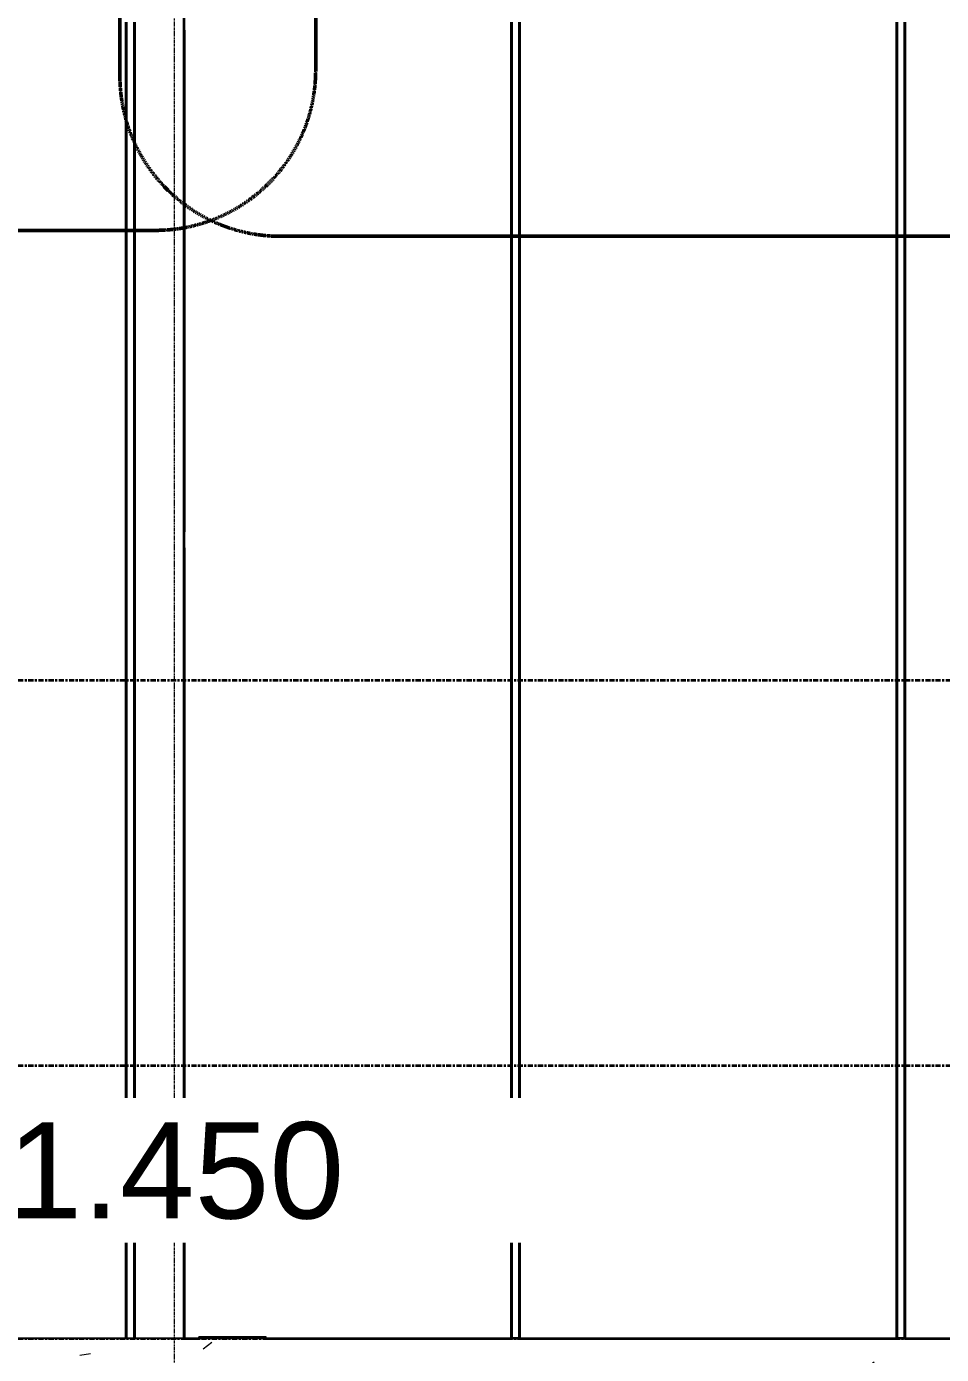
# Model space of a CAD drawing. Header units: millimetres. Extents: x -153298 to 620751, y -313239 to 250031.
# Drawn here: x 7958 to 10808, y -309665 to -305529 of the extents above; entities that cross this region are included whole.
import ezdxf

# ---------------------------------------------------------------- set-up
doc = ezdxf.new("R2010")
doc.units = ezdxf.units.MM
for name, pattern in [('Centre', [31.75, 6.35, -4.7625, 15.875, -4.7625]), ('DPA_Grid _ Level 100', [10, 5.5, -1.6, 1.3, -1.6]), ('DPA_Hidden 50', [3, 2, -1])]:
    doc.linetypes.add(name, pattern=pattern)
for name, color, linetype, lineweight in [('A-ANNO-SYMB', 3, 'Continuous', 9), ('A-DETL-GENF', 2, 'Continuous', 35), ('A-FLOR-E', 2, 'Continuous', 35), ('A-FLOR-FNSH', 2, 'Continuous', 70), ('A-FLOR-LEVL', 3, 'Continuous', 35), ('A-FLOR-PATT', 1, 'Continuous', 70), ('A-GENM', 1, 'Continuous', 9), ('E-ELEC-FIXT', 2, 'Continuous', 35), ('G-ANNO-SPOR', 3, 'Continuous', 9), ('I-WALL-E', 2, 'Continuous', 35), ('P-SANR-FIXT', 2, 'Continuous', 35), ('S-GRID', 1, 'Continuous', 0), ('S-STRS-E', 1, 'Continuous', 25), ('WALL-E', 2, 'Continuous', 35)]:
    doc.layers.add(name, color=color, linetype=linetype, lineweight=lineweight)
doc.styles.add('Arial_2', font='arial.ttf', dxfattribs={"height": 3})

# ---------------------------------------------------------------- blocks, each defined once
blk = doc.blocks.new('ACM_EARTH INSPECTION PIT - ACM_EARTH INSPECTION PIT-V443-2140-01 ENTRANCE 1 ELEVATION 2')
at = {"layer": 'E-ELEC-FIXT', "color": 250, "lineweight": 20}
for p, q in [((-16227, 101450), (-15917, 101450)), ((-16176.6, 101450), (-16227, 101450)), ((-16176.6, 101455), (-15966.6, 101455)), ((-15966.6, 101455), (-16176.6, 101455)), ((-16176.6, 101455), (-16176.6, 101450)), ((-16176.6, 101450), (-16176.6, 101455)), ((-16072, 101455), (-16087.5, 101455)), ((-16087.5, 101455), (-16072, 101455)), ((-16072, 101455), (-16056.6, 101455)), ((-16056.6, 101455), (-16072, 101455)), ((-15966.6, 101450), (-15966.6, 101455)), ((-15966.6, 101450), (-15966.6, 101455)), ((-15917, 101450), (-15966.6, 101450))]:
    blk.add_line(p, q, dxfattribs=at)
blk = doc.blocks.new('PPL-C-AECM-1-PP19-EE-M3-0001_rvt-2-2140-01 ENTRANCE 1 ELEVATION 2')
at = {"layer": 'E-ELEC-FIXT', "color": 250, "lineweight": 20}
blk.add_blockref('ACM_EARTH INSPECTION PIT - ACM_EARTH INSPECTION PIT-V443-2140-01 ENTRANCE 1 ELEVATION 2', (0, 0), dxfattribs=at)
blk = doc.blocks.new('PPL-C-AECM-1-PP19-EE-M3-0001_rvt-3-2140-01 ENTRANCE 1 ELEVATION 2')
at = {"layer": 'E-ELEC-FIXT', "color": 250, "lineweight": 20}
blk.add_blockref('ACM_EARTH INSPECTION PIT - ACM_EARTH INSPECTION PIT-V443-2140-01 ENTRANCE 1 ELEVATION 2', (0, 0), dxfattribs=at)
blk = doc.blocks.new('PB-DRAIN-SCUPPER-GENC-300 - 300W X 200D-17300311-2140-01 ENTRANCE 1 ELEVATION 2')
at = {"layer": 'P-SANR-FIXT', "lineweight": 9}
for p, q in [((-18985.3, 101450), (-16176.6, 101450)), ((-18985.3, 101450), (-16176.6, 101450)), ((-16377, 101450), (-16402, 101450)), ((-16402, 101450), (-16377, 101450)), ((-16176.6, 101450), (-16222, 101450)), ((-16222, 101450), (-16176.6, 101450)), ((-15966.6, 101450), (-12801.5, 101450)), ((-12801.5, 101450), (-15966.6, 101450)), ((-15966.6, 101450), (-12801.5, 101450)), ((-15966.6, 101450), (-12801.5, 101450))]:
    blk.add_line(p, q, dxfattribs=at)
blk = doc.blocks.new('DPA_GM-Stoplogs Line Based - Line Based-17901741-2140-01 ENTRANCE 1 ELEVATION 2')
at = {"layer": 'A-GENM'}
for p, q in [((-16222, 101560), (-16222, 101550)), ((-16222, 101550), (-16222, 101560))]:
    blk.add_line(p, q, dxfattribs=at)
blk = doc.blocks.new('DPA_AN_Callout - DPA_AN_Callout-15497441-2140-01 ENTRANCE 1 ELEVATION 2')
at = {"layer": 'A-DETL-GENF', "linetype": 'DPA_Hidden 50', "lineweight": 50}
for p, q in [((-16422, 105382.9), (-16422, 113739.9)), ((-12950.9, 104882.9), (-15922, 104882.9))]:
    blk.add_line(p, q, dxfattribs=at)
blk.add_arc((-15922, 105382.9), 500, 180, 270, dxfattribs=at)

msp = doc.modelspace()

# ---------------------------------------------------------------- hatches: boundary and pattern name
at = {"layer": 'A-FLOR-PATT', "lineweight": 9}
h = msp.add_hatch(dxfattribs=at)
h.set_pattern_fill('FP_14', color=256, style=0, pattern_type=2)
h.set_pattern_definition([(50, (12577.36, -411064.7), (728.7365, -63.7558), [76.2, -838.2]), (355, (12577.36, -411064.7), (-140.9716, 764.2276), [60.96, -670.56]), (100.451, (12638.1, -411070), (587.77, 700.4668), [64.76, -712.36]), (46.184, (12577.4, -410861.5), (1084.316, -168.171), [114.3, -1257.3]), (96.636, (12667.7, -410875.5), (949.61, 989.71), [97.14, -1068.54]), (351.184, (12577.4, -410861.5), (949.62, 989.701), [91.44, -1005.84]), (21, (12678.96, -410912.3), (606.458, -409.0606), [76.2, -838.2]), (326, (12678.96, -410912.3), (247.2083, 736.753), [60.96, -670.56]), (71.451, (12729.5, -410946.4), (853.6683, 327.6855), [64.76, -712.36]), (37.5, (12577.36, -411064.7), (12.3547, 338.2201), [33.528, -628.904, 33.528, -647.192, -673.1]), (37.5, (12577.36, -411064.7), (12.3547, 338.2201), [-1343.152, 33.528, -639.572]), (7.5, (12577.36, -411064.7), (267.2789, 400.7221), [33.528, -354.584, 33.528, -613.664, -256.54]), (7.5, (12577.36, -411064.7), (267.2789, 400.7221), [-1035.304, 33.528, -223.012]), (327.5, (12350.8, -411064.7), (542.3633, -22.91534), [33.528, -220.472, 33.528, -758.952, -1051.56]), (327.5, (12350.8, -411064.7), (542.3633, -22.91534), [-1046.48, 33.528, -1018.032]), (317.5, (12249.2, -411064.7), (592.517, 101.707), [33.528, -296.672, 33.528, -492.76, -746.76]), (317.5, (12249.2, -411064.7), (592.517, 101.707), [-856.488, 33.528, -713.232])])
h.paths.add_polyline_path([(10893.4921, -309714.7103), (17145.5672, -309714.7103), (17145.5672, -309614.7103), (4908.6032, -309614.7103), (4908.6032, -309714.7103), (10751.5722, -309714.7103)])

# ---------------------------------------------------------------- linework, layer by layer
at = {"layer": 'A-ANNO-SYMB', "linetype": 'DPA_Hidden 50', "lineweight": 50}
for p, q in [((8858.9387, -305663.4811), (8858.9387, -296351.0671)), ((6192.5928, -306163.4811), (8358.9387, -306163.4811))]:
    msp.add_line(p, q, dxfattribs=at)
msp.add_arc((8358.9387, -305663.4811), 500, 270, 0, dxfattribs=at)
at = {"layer": 'A-FLOR-E'}
for p, q in [((8449.1524, -305539.493), (8449.1524, -305564.7103)), ((8449.1524, -305539.493), (8449.1524, -305564.7103)), ((8449.1524, -309614.7103), (8449.1524, -309514.7103)), ((8449.1524, -309514.7103), (8449.1524, -309614.7103))]:
    msp.add_line(p, q, dxfattribs=at)
at = {"layer": 'A-FLOR-FNSH', "color": 7, "lineweight": 25}
msp.add_line((17145.5672, -309614.7103), (4908.6032, -309614.7103), dxfattribs=at)
at = {"layer": 'A-FLOR-LEVL', "linetype": 'Centre'}
for p, q in [((-6493.6229, -307564.7103), (36480.0979, -307564.7103)), ((-6493.6229, -308764.7103), (36480.0979, -308764.7103)), ((-6493.6229, -309614.7103), (36741.898, -309614.7103))]:
    msp.add_line(p, q, dxfattribs=at)
at = {"layer": 'I-WALL-E'}
for p, q in [((8269.1524, -309614.7103), (8269.1524, -305514.7103)), ((8269.1524, -305514.7103), (8269.1524, -309614.7103)), ((8294.1524, -305514.7103), (8294.1524, -309614.7103)), ((8294.1524, -309614.7103), (8294.1524, -305514.7103)), ((9469.1524, -309614.7103), (9469.1524, -305514.7103)), ((9469.1524, -305514.7103), (9469.1524, -309614.7103)), ((9494.1524, -305514.7103), (9494.1524, -309614.7103)), ((9494.1524, -309614.7103), (9494.1524, -305514.7103)), ((10669.1524, -309614.7103), (10669.1524, -305514.7103)), ((10669.1524, -305514.7103), (10669.1524, -309614.7103)), ((10694.1524, -305514.7103), (10694.1524, -309614.7103)), ((10694.1524, -309614.7103), (10694.1524, -305514.7103)), ((8449.1524, -307102.1881), (8449.1524, -305539.493)), ((8449.1524, -305539.493), (8449.1524, -307102.1881)), ((8449.1524, -308714.7967), (8449.1524, -307152.1017)), ((8449.1524, -307152.1017), (8449.1524, -308714.7967)), ((8449.1524, -308714.7967), (8449.1524, -307152.1017)), ((8449.1524, -307564.7103), (8449.1524, -308714.7967)), ((8449.1524, -308714.7967), (8449.1524, -307564.7103)), ((8449.1524, -309614.7103), (8449.1524, -308765.655)), ((8449.1524, -308765.655), (8449.1524, -309614.7103)), ((8449.1524, -308765.655), (8449.1524, -309514.7103)), ((8449.1524, -309514.7103), (8449.1524, -308765.655)), ((8449.1524, -309214.7103), (8449.1524, -308765.655)), ((8449.1524, -309514.7103), (8449.1524, -308914.7103)), ((8449.1524, -308914.7103), (8449.1524, -309514.7103)), ((8449.1524, -309614.7103), (8494.616, -309614.7103)), ((8704.616, -309614.7103), (9469.1524, -309614.7103)), ((9494.1524, -309614.7103), (9469.1524, -309614.7103)), ((9494.1524, -309614.7103), (10669.1524, -309614.7103)), ((10694.1524, -309614.7103), (10669.1524, -309614.7103)), ((10694.1524, -309614.7103), (11819.1524, -309614.7103))]:
    msp.add_line(p, q, dxfattribs=at)
at = {"layer": 'S-GRID', "linetype": 'DPA_Grid _ Level 100'}
msp.add_line((8419.1552, -312338.9018), (8419.1552, -291368.6646), dxfattribs=at)
at = {"layer": 'S-STRS-E'}
for p, q in [((8449.1524, -305493.5993), (8449.1524, -305528.5993)), ((8449.1524, -305528.5993), (8449.1524, -305667.0393)), ((8449.1524, -305672.778), (8449.1524, -305707.778)), ((8449.1524, -305672.778), (8449.1524, -305675.278)), ((8449.1524, -305672.778), (8449.1524, -305675.278)), ((8449.1524, -305672.778), (8449.1524, -305675.278)), ((8449.1524, -305672.778), (8449.1524, -305675.278)), ((8449.1524, -305672.778), (8449.1524, -305675.278)), ((8449.1524, -305672.778), (8449.1524, -305677.778)), ((8449.1524, -305677.778), (8449.1524, -305687.778)), ((8449.1524, -305677.778), (8449.1524, -305697.778)), ((8449.1524, -305678.278), (8449.1524, -305687.278)), ((8449.1524, -305687.278), (8449.1524, -305690.778)), ((8449.1524, -305687.778), (8449.1524, -305690.278)), ((8449.1524, -305707.778), (8449.1524, -305846.218)), ((8449.1524, -305851.9568), (8449.1524, -305886.9568)), ((8449.1524, -305851.9568), (8449.1524, -305854.4568)), ((8449.1524, -305851.9568), (8449.1524, -305854.4568)), ((8449.1524, -305851.9568), (8449.1524, -305854.4568)), ((8449.1524, -305851.9568), (8449.1524, -305854.4568)), ((8449.1524, -305851.9568), (8449.1524, -305854.4568)), ((8449.1524, -305851.9568), (8449.1524, -305856.9568)), ((8449.1524, -305856.9568), (8449.1524, -305866.9568)), ((8449.1524, -305856.9568), (8449.1524, -305876.9568)), ((8449.1524, -305857.4568), (8449.1524, -305866.4568)), ((8449.1524, -305866.4568), (8449.1524, -305869.9568)), ((8449.1524, -305866.9568), (8449.1524, -305869.4568)), ((8449.1524, -305886.9568), (8449.1524, -306025.3968)), ((8449.1524, -306031.1355), (8449.1524, -306066.1355)), ((8449.1524, -306031.1355), (8449.1524, -306033.6355)), ((8449.1524, -306031.1355), (8449.1524, -306033.6355)), ((8449.1524, -306031.1355), (8449.1524, -306033.6355)), ((8449.1524, -306031.1355), (8449.1524, -306033.6355)), ((8449.1524, -306031.1355), (8449.1524, -306033.6355)), ((8449.1524, -306031.1355), (8449.1524, -306036.1355)), ((8449.1524, -306036.1355), (8449.1524, -306046.1355)), ((8449.1524, -306036.1355), (8449.1524, -306056.1355)), ((8449.1524, -306036.6355), (8449.1524, -306045.6355)), ((8449.1524, -306045.6355), (8449.1524, -306049.1355)), ((8449.1524, -306046.1355), (8449.1524, -306048.6355)), ((8449.1524, -306066.1355), (8449.1524, -306204.5755)), ((8449.1524, -306210.3143), (8449.1524, -306212.8143)), ((8449.1524, -306210.3143), (8449.1524, -306212.8143)), ((8449.1524, -306210.3143), (8449.1524, -306212.8143)), ((8449.1524, -306210.3143), (8449.1524, -306212.8143)), ((8449.1524, -306210.3143), (8449.1524, -306212.8143)), ((8449.1524, -306210.3143), (8449.1524, -306215.3143)), ((8449.1524, -306245.3143), (8449.1524, -306210.3143)), ((8449.1524, -306215.3143), (8449.1524, -306225.3143)), ((8449.1524, -306215.3143), (8449.1524, -306235.3143)), ((8449.1524, -306224.8143), (8449.1524, -306215.8143)), ((8449.1524, -306228.3143), (8449.1524, -306224.8143)), ((8449.1524, -306225.3143), (8449.1524, -306227.8143)), ((8449.1524, -306245.3143), (8449.1524, -306383.7543)), ((8449.1524, -306424.493), (8449.1524, -306389.493)), ((8449.1524, -306424.493), (8449.1524, -306389.493)), ((8449.1524, -308037.1017), (8449.1524, -308002.1017)), ((8449.1524, -308002.1017), (8449.1524, -308004.6017)), ((8449.1524, -308002.1017), (8449.1524, -308004.6017)), ((8449.1524, -308002.1017), (8449.1524, -308004.6017)), ((8449.1524, -308002.1017), (8449.1524, -308004.6017)), ((8449.1524, -308002.1017), (8449.1524, -308004.6017)), ((8449.1524, -308007.1017), (8449.1524, -308017.1017)), ((8449.1524, -308007.1017), (8449.1524, -308027.1017)), ((8449.1524, -308017.1017), (8449.1524, -308019.6017)), ((8449.1524, -308037.1017), (8449.1524, -308175.5417)), ((8449.1524, -308181.2804), (8449.1524, -308216.2804)), ((8449.1524, -308181.2804), (8449.1524, -308183.7804)), ((8449.1524, -308181.2804), (8449.1524, -308183.7804)), ((8449.1524, -308181.2804), (8449.1524, -308183.7804)), ((8449.1524, -308181.2804), (8449.1524, -308183.7804)), ((8449.1524, -308181.2804), (8449.1524, -308183.7804)), ((8449.1524, -308181.2804), (8449.1524, -308186.2804)), ((8449.1524, -308186.2804), (8449.1524, -308196.2804)), ((8449.1524, -308186.2804), (8449.1524, -308206.2804)), ((8449.1524, -308186.7804), (8449.1524, -308195.7804)), ((8449.1524, -308195.7804), (8449.1524, -308199.2804)), ((8449.1524, -308196.2804), (8449.1524, -308198.7804)), ((8449.1524, -308216.2804), (8449.1524, -308354.7204)), ((8449.1524, -308360.4591), (8449.1524, -308395.4591)), ((8449.1524, -308360.4591), (8449.1524, -308362.9591)), ((8449.1524, -308360.4591), (8449.1524, -308362.9591)), ((8449.1524, -308360.4591), (8449.1524, -308362.9591)), ((8449.1524, -308360.4591), (8449.1524, -308362.9591)), ((8449.1524, -308360.4591), (8449.1524, -308362.9591)), ((8449.1524, -308360.4591), (8449.1524, -308365.4591)), ((8449.1524, -308365.4591), (8449.1524, -308375.4591)), ((8449.1524, -308365.4591), (8449.1524, -308385.4591)), ((8449.1524, -308365.9591), (8449.1524, -308374.9591)), ((8449.1524, -308374.9591), (8449.1524, -308378.4591)), ((8449.1524, -308375.4591), (8449.1524, -308376.9263)), ((8449.1524, -308395.4591), (8449.1524, -308533.8991)), ((8449.1524, -308539.6379), (8449.1524, -308574.6379)), ((8449.1524, -308539.6379), (8449.1524, -308542.1379)), ((8449.1524, -308539.6379), (8449.1524, -308542.1379)), ((8449.1524, -308539.6379), (8449.1524, -308542.1379)), ((8449.1524, -308539.6379), (8449.1524, -308542.1379)), ((8449.1524, -308539.6379), (8449.1524, -308542.1379)), ((8449.1524, -308539.6379), (8449.1524, -308544.6379)), ((8449.1524, -308544.6379), (8449.1524, -308554.6379)), ((8449.1524, -308544.6379), (8449.1524, -308564.6379)), ((8449.1524, -308545.1379), (8449.1524, -308554.1379)), ((8449.1524, -308554.1379), (8449.1524, -308557.6379)), ((8449.1524, -308554.6379), (8449.1524, -308557.1379)), ((8449.1524, -308574.6379), (8449.1524, -308713.0779)), ((8449.1524, -308718.8166), (8449.1524, -308753.8166)), ((8449.1524, -308718.8166), (8449.1524, -308721.3166)), ((8449.1524, -308718.8166), (8449.1524, -308721.3166)), ((8449.1524, -308718.8166), (8449.1524, -308721.3166)), ((8449.1524, -308718.8166), (8449.1524, -308721.3166)), ((8449.1524, -308718.8166), (8449.1524, -308721.3166)), ((8449.1524, -308718.8166), (8449.1524, -308723.8166)), ((8449.1524, -308723.8166), (8449.1524, -308733.8166)), ((8449.1524, -308723.8166), (8449.1524, -308743.8166)), ((8449.1524, -308724.3166), (8449.1524, -308733.3166)), ((8449.1524, -308733.3166), (8449.1524, -308736.8166)), ((8449.1524, -308733.8166), (8449.1524, -308736.3166)), ((8449.1524, -308753.8166), (8449.1524, -308892.2566)), ((8449.1524, -308897.9954), (8449.1524, -308932.9954)), ((8449.1524, -308897.9954), (8449.1524, -308900.4954)), ((8449.1524, -308897.9954), (8449.1524, -308900.4954)), ((8449.1524, -308897.9954), (8449.1524, -308900.4954)), ((8449.1524, -308897.9954), (8449.1524, -308900.4954)), ((8449.1524, -308897.9954), (8449.1524, -308900.4954)), ((8449.1524, -308897.9954), (8449.1524, -308902.9954)), ((8449.1524, -308902.9954), (8449.1524, -308912.9954)), ((8449.1524, -308902.9954), (8449.1524, -308922.9954)), ((8449.1524, -308903.4954), (8449.1524, -308912.4954)), ((8449.1524, -308912.4954), (8449.1524, -308915.9954)), ((8449.1524, -308912.9954), (8449.1524, -308915.4954)), ((8449.1524, -308932.9954), (8449.1524, -309071.4354)), ((8449.1524, -309077.1741), (8449.1524, -309112.1741)), ((8449.1524, -309077.1741), (8449.1524, -309079.6741)), ((8449.1524, -309077.1741), (8449.1524, -309079.6741)), ((8449.1524, -309077.1741), (8449.1524, -309079.6741)), ((8449.1524, -309077.1741), (8449.1524, -309079.6741)), ((8449.1524, -309077.1741), (8449.1524, -309079.6741)), ((8449.1524, -309077.1741), (8449.1524, -309082.1741)), ((8449.1524, -309082.1741), (8449.1524, -309092.1741)), ((8449.1524, -309082.1741), (8449.1524, -309102.1741)), ((8449.1524, -309082.6741), (8449.1524, -309091.6741)), ((8449.1524, -309091.6741), (8449.1524, -309095.1741)), ((8449.1524, -309092.1741), (8449.1524, -309094.6741)), ((8449.1524, -309112.1741), (8449.1524, -309250.6141)), ((8449.1524, -309256.3529), (8449.1524, -309291.3529)), ((8449.1524, -309256.3529), (8449.1524, -309258.8529)), ((8449.1524, -309256.3529), (8449.1524, -309258.8529)), ((8449.1524, -309256.3529), (8449.1524, -309258.8529)), ((8449.1524, -309256.3529), (8449.1524, -309258.8529)), ((8449.1524, -309256.3529), (8449.1524, -309258.8529)), ((8449.1524, -309256.3529), (8449.1524, -309261.3529)), ((8449.1524, -309261.3529), (8449.1524, -309271.3529)), ((8449.1524, -309261.3529), (8449.1524, -309281.3529)), ((8449.1524, -309261.8529), (8449.1524, -309270.8529)), ((8449.1524, -309270.8529), (8449.1524, -309274.3529)), ((8449.1524, -309271.3529), (8449.1524, -309273.8529)), ((8449.1524, -309291.3529), (8449.1524, -309429.7929)), ((8449.1524, -309435.5316), (8449.1524, -309438.0316)), ((8449.1524, -309435.5316), (8449.1524, -309438.0316)), ((8449.1524, -309435.5316), (8449.1524, -309438.0316)), ((8449.1524, -309435.5316), (8449.1524, -309438.0316)), ((8449.1524, -309435.5316), (8449.1524, -309438.0316)), ((8449.1524, -309435.5316), (8449.1524, -309440.5316)), ((8449.1524, -309470.5316), (8449.1524, -309435.5316)), ((8449.1524, -309440.5316), (8449.1524, -309450.5316)), ((8449.1524, -309440.5316), (8449.1524, -309460.5316)), ((8449.1524, -309450.0316), (8449.1524, -309441.0316)), ((8449.1524, -309453.5316), (8449.1524, -309450.0316)), ((8449.1524, -309450.5316), (8449.1524, -309453.0316)), ((8449.1524, -309470.5316), (8449.1524, -309608.9716))]:
    msp.add_line(p, q, dxfattribs=at)
at = {"layer": 'WALL-E'}
for p, q in [((8449.1524, -307564.7103), (8449.1524, -297119.5898)), ((8449.1524, -305564.7103), (8449.1524, -305539.493)), ((8449.1524, -305539.493), (8449.1524, -307102.1881)), ((8449.1524, -307102.1881), (8449.1524, -305539.493)), ((8449.1524, -307152.1017), (8449.1524, -308714.7967)), ((8449.1524, -308714.7967), (8449.1524, -307152.1017)), ((8449.1524, -309614.7103), (8449.1524, -307564.7103)), ((8449.1524, -307564.7103), (8449.1524, -309614.7103)), ((8449.1524, -309614.7103), (8449.1524, -307564.7103)), ((8449.1524, -308765.655), (8449.1524, -309514.7103)), ((8449.1524, -309614.7103), (8449.1524, -308765.655)), ((8449.1524, -309214.7103), (8449.1524, -309614.7103)), ((8449.1524, -309514.7103), (8449.1524, -309614.7103))]:
    msp.add_line(p, q, dxfattribs=at)

# ---------------------------------------------------------------- block references
at = {"color": 10, "lineweight": 5}
for name in ['PPL-C-AECM-1-PP19-EE-M3-0001_rvt-2-2140-01 ENTRANCE 1 ELEVATION 2', 'PPL-C-AECM-1-PP19-EE-M3-0001_rvt-3-2140-01 ENTRANCE 1 ELEVATION 2']:
    msp.add_blockref(name, (24671.1729, -411064.7103), dxfattribs=at)
at = {"layer": 'A-DETL-GENF'}
msp.add_blockref('DPA_AN_Callout - DPA_AN_Callout-15497441-2140-01 ENTRANCE 1 ELEVATION 2', (24671.1729, -411064.7103), dxfattribs=at)
at = {"layer": 'A-GENM'}
msp.add_blockref('DPA_GM-Stoplogs Line Based - Line Based-17901741-2140-01 ENTRANCE 1 ELEVATION 2', (24671.1729, -411064.7103), dxfattribs=at)
at = {"layer": 'P-SANR-FIXT'}
msp.add_blockref('PB-DRAIN-SCUPPER-GENC-300 - 300W X 200D-17300311-2140-01 ENTRANCE 1 ELEVATION 2', (24671.1729, -411064.7103), dxfattribs=at)

# ---------------------------------------------------------------- next in the draw order: texts
at = {"layer": 'G-ANNO-SPOR', "insert": (6233.5143, -308941.2496), "char_height": 300, "width": 3246.629581, "attachment_point": 1, "line_spacing_factor": 0.941778, "style": 'Arial_2', "bg_fill": 3, "box_fill_scale": 1.25, "bg_fill_color": 256, "bg_fill_true_color": 13158600, "bg_fill_transparency": 0}
msp.add_mtext('PGL +101.450', dxfattribs=at)

doc.saveas('drawing.dxf')
